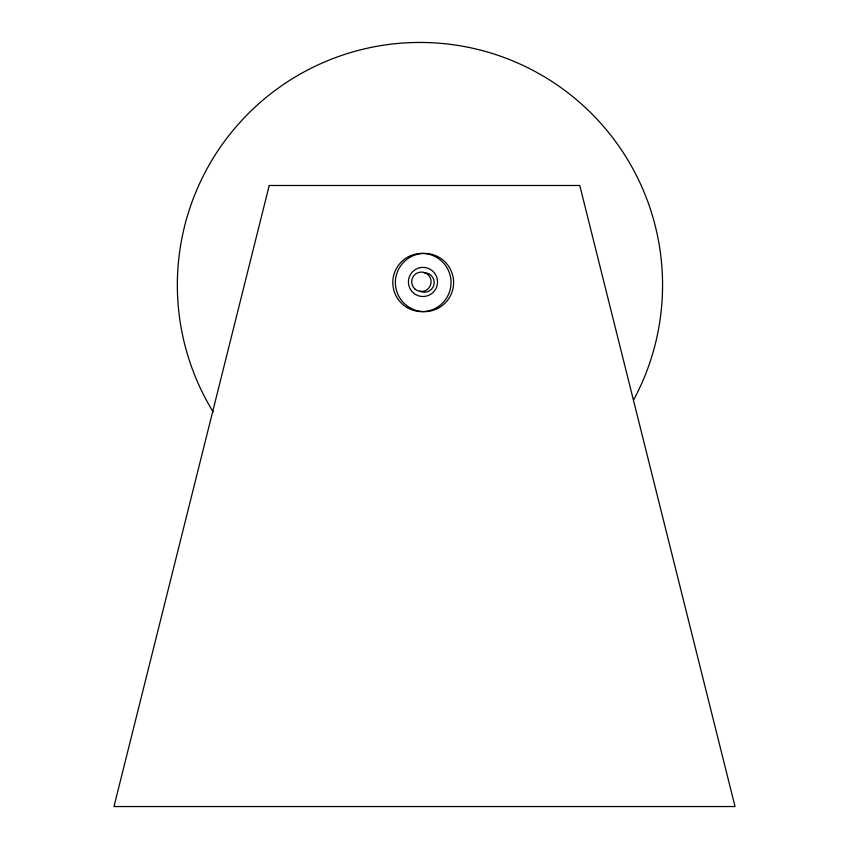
<?xml version="1.0" encoding="UTF-8"?>
<svg xmlns="http://www.w3.org/2000/svg" width="849" height="849" viewBox="0 0 849 849"><rect width="100%" height="100%" fill="white"/><g stroke="black" fill="none" stroke-linecap="round" stroke-linejoin="round"><path stroke-width="1.27" d="M424.139 272.826A9.7 9.7 0 0 1 433.956 284.68A9.7 9.7 0 0 1 419.968 291.101M213.205 411.998A242.602 242.602 0 0 1 412.731 42.556A242.602 242.602 0 0 1 633.885 399.476M269.229 185.485L113.968 806.55L735.032 806.55L579.771 185.485L269.229 185.485M415.076 289.138A9.7 9.7 0 0 0 430.931 283.577A9.7 9.7 0 0 0 418.186 272.625A9.7 9.7 0 0 0 415.076 289.138M407.053 307.55A29.11 29.11 0 0 0 451.031 282.887A29.11 29.11 0 0 0 407.679 257.13A29.11 29.11 0 0 0 407.053 307.55M415.511 294.444A14.56 14.56 0 0 0 437.532 282.165A14.56 14.56 0 0 0 415.893 269.229A14.56 14.56 0 0 0 415.511 294.444M409.632 307.55A29.11 29.11 0 0 0 453.61 282.887A29.11 29.11 0 0 0 410.258 257.13A29.11 29.11 0 0 0 409.632 307.55"/></g></svg>
